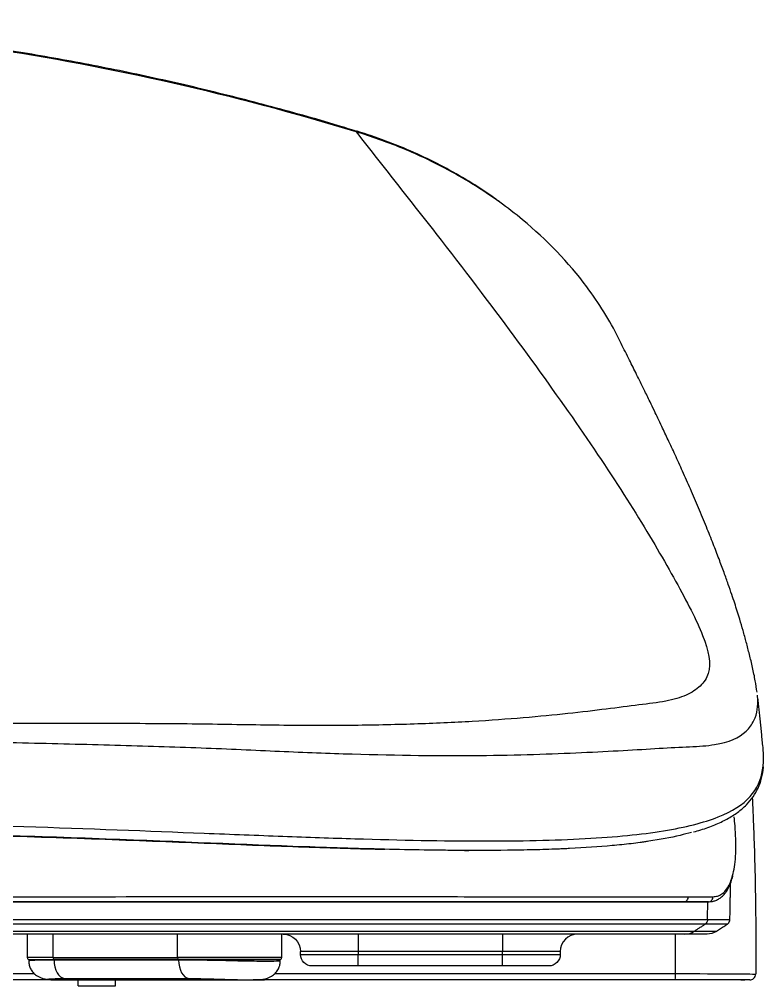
# Model space of a CAD drawing. Header units: millimetres. Extents: x 28 to 2974, y 8 to 3716.
# Drawn here: x 1260.6 to 1389.6, y 557.3 to 724.6 of the extents above; entities that cross this region are included whole.
import ezdxf

# ---------------------------------------------------------------- set-up
doc = ezdxf.new("R2010")
doc.units = ezdxf.units.MM
doc.layers.add('1LINE', color=7, linetype='CONTINUOUS')

msp = doc.modelspace()

# ---------------------------------------------------------------- linework, layer by layer
at = {"layer": '1LINE', "linetype": 'Continuous'}
for p, q in [((1337.8, 580.66), (1337.8, 580.66)), ((1338.04, 580.66), (1338.04, 580.66)), ((1355.99, 580.99), (1355.99, 580.99)), ((1379.91, 568.93), (1379.96, 571.73)), ((1262, 566.17), (1262, 562.11)), ((1266.5, 562.11), (1266.5, 566.17)), ((1288.06, 562.11), (1288.06, 566.17)), ((1306.16, 562.11), (1306.16, 566.17)), ((1319.38, 566.17), (1319.38, 563.17)), ((1344.38, 566.17), (1344.38, 563.17)), ((1379.81, 566.17), (1375.97, 566.17)), ((1319.38, 563.17), (1309.38, 563.17)), ((1309.38, 562.67), (1309.38, 563.17)), ((1309.38, 562.67), (1319.38, 562.67)), ((1344.38, 563.17), (1319.38, 563.17)), ((1319.38, 563.17), (1319.38, 562.67)), ((1319.38, 560.67), (1319.38, 562.67)), ((1319.38, 562.67), (1344.38, 562.67)), ((1354.38, 563.17), (1344.38, 563.17)), ((1344.38, 562.67), (1344.38, 563.17)), ((1344.38, 560.67), (1344.38, 562.67)), ((1344.38, 562.67), (1354.38, 562.67)), ((1354.38, 563.17), (1354.38, 562.67)), ((1266.5, 562.11), (1262, 562.11)), ((1262.3, 561.81), (1262.3, 561.54)), ((1262.3, 561.81), (1266.68, 561.81)), ((1262.3, 561.81), (1266.68, 561.81)), ((1266.5, 562.11), (1288.06, 562.11)), ((1266.68, 561.81), (1266.68, 561.69)), ((1266.68, 561.81), (1288.24, 561.81)), ((1288.24, 561.81), (1266.68, 561.81)), ((1288.24, 561.69), (1266.68, 561.69)), ((1306.16, 562.11), (1288.06, 562.11)), ((1288.24, 561.81), (1288.24, 561.69)), ((1288.24, 561.81), (1305.86, 561.81)), ((1305.86, 561.81), (1288.24, 561.81)), ((1305.86, 561.54), (1305.86, 561.81)), ((1319.38, 560.67), (1311.38, 560.67)), ((1344.38, 560.67), (1319.38, 560.67)), ((1352.38, 560.67), (1344.38, 560.67)), ((1388.23, 559.24), (1388.22, 559.24)), ((1267.08, 558.25), (1301.1, 558.25)), ((1268.49, 558.49), (1290.05, 558.49)), ((1270.82, 557.25), (1270.82, 558.24)), ((1270.82, 557.25), (1277.32, 557.25)), ((1277.32, 557.25), (1277.32, 558.24)), ((1303.06, 558.25), (1301.19, 558.25)), ((1303.06, 558.25), (1301.19, 558.25)), ((1303.03, 558.25), (1301.36, 558.25)), ((1301.36, 558.25), (1303.14, 558.25)), ((1301.84, 558.25), (1303.06, 558.25))]:
    msp.add_line(p, q, dxfattribs=at)
at = {"layer": '1LINE', "linetype": 'Continuous', "extrusion": (0, 0, -1)}
for centre, radius, start, end in [((-1306.38, 563.17), 3, 90, 180), ((-1379.82, 569.17), 3, 237.0923, 270.0011), ((-1311.38, 562.67), 2, 270, 0), ((-1352.38, 562.67), 2, 180, 270)]:
    msp.add_arc(centre, radius, start, end, dxfattribs=at)
at = {"layer": '1LINE', "linetype": 'Continuous'}
for centre, radius, start, end in [((1357.38, 563.17), 3, 90, 180), ((1262.3, 562.11), 0.3, 180, 270), ((1305.86, 562.11), 0.3, 270, 0)]:
    msp.add_arc(centre, radius, start, end, dxfattribs=at)
for centre, major_axis, ratio, start_param, end_param in [((1375.77, 572.58), (0, -0.8), 0.982624, 0, 1.669256), ((1380.04, 572.58), (0, -0.8), 0.9928, 0, 1.667447), ((1266.68, 562.11), (0, 0.3), 0.601815, 1.570796, 3.141593), ((1268.6, 561.69), (0, 3.2), 0.601815, 1.570796, 3.079985), ((1288.24, 562.11), (0, -0.3), 0.601815, 4.712389, 6.283185), ((1290.17, 561.69), (0, -3.2), 0.601815, 4.712389, 6.221577), ((1374.28, 559.24), (0, 1), 0.07448, 3.141593, 4.819141), ((1387.22, 559.24), (0, -1), 0.999408, 0, 1.57155), ((1386.19, 558.75), (0, 0.5), 0.998592, 3.141592, 3.537281)]:
    msp.add_ellipse(centre, major_axis=major_axis, ratio=ratio, start_param=start_param, end_param=end_param, dxfattribs=at)
for points, degree, knots in [([(1319.07, 705.18), (1317.98, 705.53), (1312.88, 707.12), (1303.71, 709.66), (1291.61, 712.73), (1279.51, 715.43), (1267.38, 717.78), (1255.21, 719.79), (1243, 721.45), (1230.82, 722.77), (1218.78, 723.71), (1206.7, 724.3), (1196.94, 724.57), (1191.1, 724.57), (1189.38, 724.56)], 3, [0, 0, 0, 0, 0.026069, 0.121761, 0.216642, 0.310582, 0.404369, 0.498186, 0.591779, 0.685045, 0.777462, 0.866949, 0.96066, 1, 1, 1, 1]), ([(1319.03, 705.08), (1298.01, 711.48), (1276.66, 716.34), (1233.26, 722.85), (1211.35, 724.46), (1189.38, 724.46)], 3, [0, 0, 0, 0, 0.5, 0.5, 1, 1, 1, 1]), ([(1319.03, 705.08), (1321.48, 701.93), (1323.93, 698.82), (1328.9, 692.51), (1331.36, 689.39), (1338.51, 680.19), (1343.01, 674.26), (1351.21, 663.11), (1354.96, 657.86), (1361.78, 647.95), (1364.81, 643.32), (1370.12, 634.77), (1372.4, 630.84), (1376.33, 623.75), (1377.99, 620.59), (1380.11, 615.2), (1380.55, 613), (1379.77, 610.47), (1379.26, 609.76), (1377.97, 608.52), (1377.17, 607.99), (1375.19, 607.12), (1374.02, 606.77), (1371.27, 606.24), (1369.7, 606.08), (1364.56, 605.42), (1360.48, 604.88), (1350.9, 603.85), (1345.42, 603.36), (1335.96, 602.81), (1332.59, 602.66), (1325.52, 602.43), (1321.8, 602.35), (1314.02, 602.28), (1309.94, 602.29), (1301.42, 602.38), (1297.01, 602.48), (1287.74, 602.59), (1282.86, 602.62), (1272.73, 602.66), (1267.46, 602.66), (1256.51, 602.65), (1250.83, 602.63), (1239.07, 602.58), (1232.99, 602.55), (1220.78, 602.5), (1214.6, 602.48), (1202.1, 602.44), (1195.82, 602.42), (1189.38, 602.42)], 3, [0, 0, 0, 0, 0.03125, 0.03125, 0.0625, 0.0625, 0.125, 0.125, 0.1875, 0.1875, 0.25, 0.25, 0.3125, 0.3125, 0.375, 0.375, 0.4375, 0.4375, 0.46875, 0.46875, 0.5, 0.5, 0.53125, 0.53125, 0.5625, 0.5625, 0.625, 0.625, 0.6875, 0.6875, 0.71875, 0.71875, 0.75, 0.75, 0.78125, 0.78125, 0.8125, 0.8125, 0.84375, 0.84375, 0.875, 0.875, 0.90625, 0.90625, 0.9375, 0.9375, 0.96875, 0.96875, 1, 1, 1, 1]), ([(1343.88, 692.92), (1340.83, 695.12), (1337.6, 697.11), (1331.85, 700.13), (1329.37, 701.29), (1324.28, 703.36), (1321.64, 704.29), (1319.03, 705.08)], 3, [0, 0, 0, 0, 0.408859, 0.408859, 0.70443, 0.70443, 1, 1, 1, 1]), ([(1343.83, 692.97), (1343.28, 693.39), (1341.4, 694.77), (1337.99, 696.91), (1333.6, 699.37), (1328.98, 701.58), (1324.17, 703.55), (1320.83, 704.68), (1319.12, 705.21), (1319.08, 705.22)], 3, [0, 0, 0, 0, 0.074733, 0.253784, 0.435417, 0.619735, 0.806696, 0.995606, 1, 1, 1, 1]), ([(1364.47, 669.35), (1362.94, 672.45), (1361.09, 675.42), (1355.79, 682.52), (1352.03, 686.4), (1346.57, 690.91), (1345.25, 691.94), (1343.88, 692.92)], 3, [0, 0, 0, 0, 0.339809, 0.339809, 0.844405, 0.844405, 1, 1, 1, 1]), ([(1388.48, 608.06), (1388.39, 608.72), (1388.18, 610.13), (1387.71, 612.34), (1387.16, 614.61), (1386.64, 616.64), (1386.09, 618.65), (1385.55, 620.47), (1385.06, 622.06), (1384.6, 623.51), (1384.09, 625.04), (1383.48, 626.79), (1382.75, 628.83), (1381.89, 631.16), (1380.87, 633.79), (1379.69, 636.74), (1378.38, 639.91), (1376.99, 643.14), (1375.63, 646.22), (1374.33, 649.08), (1373.12, 651.67), (1372.12, 653.79), (1371.33, 655.46), (1370.64, 656.89), (1369.85, 658.53), (1368.83, 660.62), (1367.64, 663.02), (1366.32, 665.68), (1365.27, 667.76), (1364.63, 669.03), (1364.47, 669.34)], 3, [0, 0, 0, 0, 0.047548, 0.101673, 0.154875, 0.207005, 0.254684, 0.29682, 0.326084, 0.352323, 0.380709, 0.412927, 0.448983, 0.488911, 0.530701, 0.57616, 0.624436, 0.669729, 0.71103, 0.748279, 0.781401, 0.810332, 0.828137, 0.843942, 0.863577, 0.889999, 0.923188, 0.954001, 0.988966, 1, 1, 1, 1]), ([(1189.38, 600.63), (1201.84, 600.39), (1214.13, 600.17), (1232.22, 599.86), (1238.24, 599.76), (1249.97, 599.54), (1255.67, 599.43), (1266.72, 599.19), (1272.06, 599.06), (1282.38, 598.77), (1287.38, 598.62), (1296.89, 598.26), (1301.4, 598.04), (1310.1, 597.65), (1314.29, 597.49), (1326.33, 597.14), (1333.7, 597.06), (1347.02, 597.18), (1352.88, 597.38), (1363.2, 597.85), (1367.66, 598.13), (1373.41, 598.46), (1375.17, 598.55), (1378.39, 598.68), (1379.85, 598.8), (1383.63, 599.41), (1385.4, 600.17), (1387.15, 601.87), (1387.59, 602.52), (1388.23, 603.78), (1388.42, 604.42), (1388.62, 605.7), (1388.64, 606.34), (1388.59, 607)], 3, [0, 0, 0, 0, 0.095703, 0.095703, 0.143555, 0.143555, 0.191406, 0.191406, 0.239258, 0.239258, 0.287109, 0.287109, 0.334961, 0.334961, 0.382812, 0.382812, 0.478515, 0.478515, 0.574218, 0.574218, 0.669922, 0.669922, 0.717773, 0.717773, 0.765625, 0.765625, 0.861328, 0.861328, 0.909179, 0.909179, 0.957031, 0.957031, 1, 1, 1, 1]), ([(1189.38, 586.01), (1201.89, 586.01), (1214.38, 585.89), (1238.73, 585.47), (1250.37, 585.16), (1272.54, 584.46), (1283.1, 584.04), (1297.43, 583.47), (1301.95, 583.29), (1310.64, 582.97), (1314.8, 582.82), (1326.79, 582.46), (1334.09, 582.32), (1347.39, 582.3), (1353.41, 582.42), (1363.95, 583), (1368.44, 583.44), (1376.08, 584.69), (1379.24, 585.48), (1384.2, 587.45), (1386.02, 588.61), (1388.52, 591.35), (1389.18, 592.92), (1389.49, 594.92), (1389.52, 595.18), (1389.54, 595.45)], 3, [0, 0, 0, 0, 0.098525, 0.098525, 0.197049, 0.197049, 0.295574, 0.295574, 0.344836, 0.344836, 0.394098, 0.394098, 0.492623, 0.492623, 0.591147, 0.591147, 0.689672, 0.689672, 0.788196, 0.788196, 0.886721, 0.886721, 0.985246, 0.985246, 1, 1, 1, 1]), ([(1377.46, 583.87), (1377.9, 583.99), (1379.23, 584.36), (1381.19, 585.09), (1383.33, 586.09), (1385.15, 587.23), (1386.67, 588.53), (1387.83, 589.94), (1388.72, 591.49), (1389.3, 593.2), (1389.58, 594.43), (1389.61, 595.11), (1389.62, 595.14)], 3, [0, 0, 0, 0, 0.053348, 0.168635, 0.285322, 0.402947, 0.519889, 0.63393, 0.748042, 0.868242, 0.993942, 1, 1, 1, 1]), ([(1388.32, 559.24), (1388.33, 561.31), (1388.33, 567.03), (1388.22, 576.07), (1387.97, 584.19), (1387.76, 588.67), (1387.7, 589.83)], 3, [0, 0, 0, 0, 0.202776, 0.559197, 0.885852, 1, 1, 1, 1]), ([(1380.83, 572.65), (1381.1, 572.68), (1381.64, 572.72), (1382.38, 573.1), (1383.05, 573.71), (1383.8, 574.86), (1384.51, 576.95), (1384.88, 580.39), (1384.77, 583.83), (1384.57, 585.97), (1384.51, 586.51)], 3, [0, 0, 0, 0, 0.091825, 0.18565, 0.281644, 0.380016, 0.559674, 0.759948, 0.940875, 1, 1, 1, 1]), ([(1338.04, 580.66), (1337.81, 580.67), (1337.52, 580.67), (1337, 580.67), (1336.73, 580.67), (1335.94, 580.68), (1335.41, 580.68), (1333.81, 580.7), (1332.72, 580.71), (1329.41, 580.76), (1327.14, 580.8), (1320.13, 580.97), (1315.18, 581.12), (1299.67, 581.67), (1288.5, 582.16), (1262.91, 583.11), (1248.69, 583.56), (1219.58, 584.18), (1204.66, 584.36), (1189.38, 584.36)], 3, [0, 0, 0, 0, 0.007813, 0.007813, 0.015625, 0.015625, 0.03125, 0.03125, 0.0625, 0.0625, 0.125, 0.125, 0.25, 0.25, 0.5, 0.5, 0.75, 0.75, 1, 1, 1, 1]), ([(1189.38, 584.32), (1197, 584.32), (1204.6, 584.28), (1219.69, 584.11), (1227.18, 583.98), (1248.97, 583.52), (1262.74, 583.08), (1281.94, 582.37), (1288.02, 582.13), (1299.46, 581.67), (1304.84, 581.46), (1314.87, 581.11), (1319.54, 580.97), (1323.98, 580.87)], 3, [0, 0, 0, 0, 0.143824, 0.143824, 0.287649, 0.287649, 0.575297, 0.575297, 0.719121, 0.719121, 0.862946, 0.862946, 1, 1, 1, 1]), ([(1377.14, 583.79), (1376.5, 583.61), (1375.83, 583.44), (1373.49, 582.89), (1371.69, 582.54), (1369.71, 582.25)], 3, [0, 0, 0, 0, 0.297502, 0.297502, 1, 1, 1, 1]), ([(1355.99, 580.99), (1355.7, 580.98), (1355.33, 580.96), (1354.66, 580.93), (1354.32, 580.92), (1353.29, 580.88), (1352.6, 580.85), (1350.49, 580.79), (1349.03, 580.75), (1344.55, 580.67), (1341.38, 580.65), (1338.04, 580.66)], 3, [0, 0, 0, 0, 0.0625, 0.0625, 0.125, 0.125, 0.25, 0.25, 0.5, 0.5, 1, 1, 1, 1]), ([(1369.71, 582.25), (1369.44, 582.21), (1369.22, 582.18), (1368.72, 582.11), (1368.47, 582.07), (1367.71, 581.97), (1367.19, 581.9), (1365.6, 581.72), (1364.5, 581.6), (1361.07, 581.29), (1358.62, 581.12), (1355.99, 580.99)], 3, [0, 0, 0, 0, 0.0625, 0.0625, 0.125, 0.125, 0.25, 0.25, 0.5, 0.5, 1, 1, 1, 1]), ([(1380.19, 571.79), (1380.44, 571.8), (1380.87, 571.85), (1381.39, 572.03), (1381.77, 572.22), (1382.08, 572.42), (1382.35, 572.63), (1382.63, 572.89), (1382.91, 573.2), (1383.17, 573.56), (1383.43, 573.98), (1383.72, 574.54), (1384, 575.26), (1384.2, 575.87), (1384.28, 576.24), (1384.29, 576.29)], 3, [0, 0, 0, 0, 0.13704, 0.238836, 0.305885, 0.359745, 0.415503, 0.474384, 0.540448, 0.612373, 0.67372, 0.756923, 0.869065, 0.985178, 1, 1, 1, 1]), ([(1189.38, 572.66), (1214.33, 572.65), (1239.29, 572.63), (1272.4, 572.66), (1282.62, 572.67), (1301.11, 572.69), (1309.44, 572.69), (1324.58, 572.68), (1331.45, 572.67), (1344.04, 572.66), (1349.7, 572.66), (1364.69, 572.66), (1372.03, 572.66), (1376.55, 572.65)], 3, [0, 0, 0, 0, 0.25, 0.25, 0.375, 0.375, 0.5, 0.5, 0.625, 0.625, 0.75, 0.75, 1, 1, 1, 1]), ([(1375.77, 571.78), (1368.89, 571.78), (1353.68, 571.78), (1346.15, 571.78), (1336.67, 571.78), (1326.78, 571.78), (1316.07, 571.78), (1303.93, 571.78), (1290.92, 571.78), (1283.77, 571.78), (1276.34, 571.78), (1268.86, 571.78), (1260.6, 571.78), (1252.44, 571.78), (1243.75, 571.78), (1235.03, 571.78), (1226.02, 571.78), (1207.97, 571.78), (1189.38, 571.78)], 2, [0, 0, 0, 0.25, 0.25, 0.375, 0.375, 0.5, 0.5, 0.625, 0.625, 0.6875, 0.6875, 0.75, 0.75, 0.8125, 0.8125, 0.875, 0.875, 1, 1, 1]), ([(1379.96, 571.73), (1379.96, 571.73), (1379.96, 571.73), (1379.55, 571.73), (1379.12, 571.73), (1378.21, 571.73), (1377.71, 571.73), (1376.63, 571.73), (1376.04, 571.73), (1374.76, 571.73), (1374.07, 571.73), (1372.58, 571.73), (1371.78, 571.73), (1370.09, 571.73), (1369.2, 571.73), (1366.36, 571.73), (1364.26, 571.73), (1359.67, 571.73), (1357.17, 571.73), (1351.76, 571.73), (1348.84, 571.73), (1344.94, 571.73), (1344.14, 571.73), (1342.53, 571.73), (1341.71, 571.73), (1339.23, 571.73), (1337.53, 571.73), (1334.04, 571.73), (1332.25, 571.73), (1328.59, 571.73), (1326.71, 571.73), (1320.96, 571.73), (1316.93, 571.73), (1310.53, 571.73), (1308.34, 571.73), (1304.94, 571.73), (1303.8, 571.73), (1301.46, 571.73), (1300.28, 571.73), (1294.31, 571.73), (1289.3, 571.73), (1281.39, 571.73), (1278.69, 571.73), (1274.52, 571.73), (1273.12, 571.73), (1270.26, 571.73), (1268.82, 571.73), (1265.89, 571.73), (1264.4, 571.73), (1262.15, 571.73), (1261.39, 571.73), (1259.87, 571.73), (1259.11, 571.73), (1255.29, 571.73), (1252.19, 571.73), (1245.94, 571.73), (1242.77, 571.73), (1236.38, 571.73), (1233.15, 571.73), (1226.62, 571.73), (1223.32, 571.73), (1218.31, 571.73), (1216.64, 571.73), (1214.11, 571.73), (1213.27, 571.73), (1211.57, 571.73), (1210.72, 571.73), (1206.47, 571.73), (1203.07, 571.73), (1196.24, 571.73), (1192.81, 571.73), (1189.38, 571.73)], 3, [0, 0, 0, 0, 0.000002, 0.000002, 0.031252, 0.031252, 0.062502, 0.062502, 0.093752, 0.093752, 0.125002, 0.125002, 0.156252, 0.156252, 0.187502, 0.187502, 0.250002, 0.250002, 0.312502, 0.312502, 0.375001, 0.375001, 0.390626, 0.390626, 0.406251, 0.406251, 0.437501, 0.437501, 0.468751, 0.468751, 0.500001, 0.500001, 0.562501, 0.562501, 0.593751, 0.593751, 0.609376, 0.609376, 0.625001, 0.625001, 0.687501, 0.687501, 0.718751, 0.718751, 0.734376, 0.734376, 0.750001, 0.750001, 0.765626, 0.765626, 0.773438, 0.773438, 0.781251, 0.781251, 0.8125, 0.8125, 0.84375, 0.84375, 0.875, 0.875, 0.90625, 0.90625, 0.921875, 0.921875, 0.929688, 0.929688, 0.9375, 0.9375, 0.96875, 0.96875, 1, 1, 1, 1]), ([(1189.38, 568.72), (1196.16, 568.72), (1202.9, 568.72), (1216.31, 568.72), (1222.97, 568.72), (1242.55, 568.72), (1255.16, 568.72), (1278.54, 568.72), (1289.16, 568.72), (1308.17, 568.72), (1316.66, 568.72), (1339.78, 568.72), (1352.38, 568.72), (1366.38, 568.72), (1370.23, 568.72), (1376.26, 568.72), (1378.28, 568.72), (1379.9, 568.72)], 3, [0, 0, 0, 0, 0.0625, 0.0625, 0.125, 0.125, 0.25, 0.25, 0.375, 0.375, 0.5, 0.5, 0.75, 0.75, 0.875, 0.875, 1, 1, 1, 1]), ([(1379.46, 567.91), (1377.84, 567.91), (1375.82, 567.91), (1369.81, 567.91), (1365.97, 567.91), (1352, 567.91), (1339.44, 567.91), (1316.37, 567.91), (1307.9, 567.91), (1288.94, 567.91), (1278.35, 567.91), (1255.03, 567.91), (1242.44, 567.91), (1222.91, 567.91), (1216.25, 567.91), (1202.88, 567.91), (1196.15, 567.91), (1189.38, 567.91)], 3, [0, 0, 0, 0, 0.125, 0.125, 0.25, 0.25, 0.5, 0.5, 0.625, 0.625, 0.75, 0.75, 0.875, 0.875, 0.9375, 0.9375, 1, 1, 1, 1]), ([(1383.29, 567.89), (1383.3, 567.89), (1383.36, 567.92), (1383.57, 568.09), (1383.75, 568.41), (1383.77, 568.63), (1383.76, 568.72)], 3, [0, 0, 0, 0, 0.06528, 0.434761, 0.780352, 1, 1, 1, 1]), ([(1189.38, 566.67), (1202.81, 566.67), (1216.11, 566.67), (1242, 566.67), (1254.49, 566.67), (1277.53, 566.67), (1287.99, 566.67), (1306.8, 566.67), (1315.15, 566.67), (1337.99, 566.67), (1350.43, 566.67), (1364.26, 566.67), (1368.05, 566.67), (1374.01, 566.67), (1376, 566.67), (1377.61, 566.67)], 3, [0, 0, 0, 0, 0.125, 0.125, 0.25, 0.25, 0.375, 0.375, 0.5, 0.5, 0.75, 0.75, 0.875, 0.875, 1, 1, 1, 1]), ([(1375.97, 566.17), (1374.37, 566.17), (1372.39, 566.17), (1366.49, 566.17), (1362.73, 566.17), (1349.04, 566.17), (1336.71, 566.17), (1314.09, 566.17), (1305.82, 566.17), (1287.19, 566.17), (1276.83, 566.17), (1253.99, 566.17), (1241.61, 566.17), (1215.91, 566.17), (1202.71, 566.17), (1189.38, 566.17)], 3, [0, 0, 0, 0, 0.125, 0.125, 0.25, 0.25, 0.5, 0.5, 0.625, 0.625, 0.75, 0.75, 0.875, 0.875, 1, 1, 1, 1]), ([(1266.68, 561.69), (1264.35, 561.69), (1262.81, 561.63), (1262.33, 561.56), (1262.3, 561.55), (1262.3, 561.54)], 3, [0, 0, 0, 0, 0.849075, 0.849075, 1, 1, 1, 1]), ([(1262.3, 561.54), (1262.3, 561.28), (1262.36, 560.79), (1262.62, 560.09), (1263.04, 559.48), (1263.84, 558.8), (1265.17, 558.34), (1266.39, 558.21), (1267.08, 558.25)], 3, [0, 0, 0, 0, 0.090871, 0.19168, 0.303462, 0.425885, 0.697998, 1, 1, 1, 1]), ([(1305.86, 561.53), (1305.86, 561.52), (1305.74, 561.5), (1305.15, 561.46), (1304.51, 561.45), (1302.79, 561.45), (1301.69, 561.46), (1299.21, 561.51), (1297.84, 561.54), (1293.53, 561.63), (1290.57, 561.69), (1288.24, 561.69)], 3, [0, 0, 0, 0, 0.114183, 0.114183, 0.291346, 0.291346, 0.46851, 0.46851, 0.645673, 0.645673, 1, 1, 1, 1]), ([(1301.1, 558.25), (1301.71, 558.21), (1302.83, 558.31), (1304.13, 558.68), (1304.98, 559.33), (1305.47, 559.95), (1305.79, 560.7), (1305.86, 561.25), (1305.86, 561.53)], 3, [0, 0, 0, 0, 0.286367, 0.547766, 0.670516, 0.787289, 0.897273, 1, 1, 1, 1]), ([(1374.35, 559.34), (1378.21, 559.34), (1381.86, 559.33), (1386.84, 559.29), (1388.23, 559.27), (1388.23, 559.24)], 3, [0, 0, 0, 0, 0.511228, 0.511228, 1, 1, 1, 1]), ([(1267.08, 558.25), (1267.08, 558.25), (1267.08, 558.25), (1266.44, 558.25), (1265.97, 558.26), (1265.43, 558.31), (1265.36, 558.34), (1265.75, 558.44), (1266.83, 558.49), (1268.49, 558.49)], 3, [0, 0, 0, 0, 0.001186, 0.001186, 0.25089, 0.25089, 0.500593, 0.500593, 1, 1, 1, 1]), ([(1290.05, 558.49), (1291.7, 558.49), (1293.81, 558.44), (1296.9, 558.34), (1297.89, 558.31), (1299.68, 558.26), (1300.47, 558.25), (1301.1, 558.25), (1301.1, 558.25), (1301.1, 558.25)], 3, [0, 0, 0, 0, 0.499407, 0.499407, 0.74911, 0.74911, 0.998814, 0.998814, 1, 1, 1, 1]), ([(1387.22, 558.24), (1387.35, 558.24), (1386.04, 558.24), (1381.29, 558.24), (1377.88, 558.24), (1374.28, 558.24)], 3, [0, 0, 0, 0, 0.5, 0.5, 1, 1, 1, 1]), ([(1385.68, 558.25), (1385.74, 558.25), (1385.79, 558.25), (1385.9, 558.25), (1385.95, 558.25), (1386.06, 558.25), (1386.12, 558.25), (1386.19, 558.25)], 3, [0, 0, 0, 0, 0.310304, 0.310304, 0.620609, 0.620609, 1, 1, 1, 1]), ([(1386.19, 558.25), (1386.19, 558.25), (1386.18, 558.25), (1386.16, 558.25), (1386.14, 558.25), (1386.08, 558.25), (1386.04, 558.25), (1385.96, 558.25), (1385.91, 558.25), (1385.8, 558.25), (1385.74, 558.25), (1385.69, 558.25)], 3, [0, 0, 0, 0, 0.168521, 0.168521, 0.376391, 0.376391, 0.58426, 0.58426, 0.79213, 0.79213, 1, 1, 1, 1]), ([(1386.19, 558.25), (1386.25, 558.25), (1386.32, 558.27), (1386.38, 558.29), (1386.38, 558.29)], 3, [0, 0, 0, 0, 0.954137, 1, 1, 1, 1])]:
    msp.add_open_spline(points, degree=degree, knots=knots, dxfattribs=at)
for points, degree in [([(1319.07, 705.2), (1319.07, 705.2), (1319.06, 705.16), (1319.03, 705.08)], 3), ([(1389.46, 598.85), (1389.07, 603.29), (1388.55, 607.53)], 2), ([(1388.59, 607), (1388.58, 607.17), (1388.57, 607.34), (1388.55, 607.51)], 3), ([(1389.54, 595.45), (1389.63, 596.53), (1389.59, 597.68), (1389.47, 598.89)], 3), ([(1337.8, 580.66), (1337.92, 580.66), (1338.04, 580.66), (1338.15, 580.66)], 3), ([(1338.15, 580.66), (1338.54, 580.66)], 1), ([(1383.78, 568.72), (1383.84, 571.86), (1383.89, 575.01)], 2), ([(1376.55, 572.65), (1378.35, 572.65), (1379.68, 572.64), (1380.83, 572.65)], 3), ([(1380.04, 571.78), (1378.89, 571.78), (1377.57, 571.78), (1375.77, 571.78)], 3), ([(1379.9, 568.72), (1379.91, 568.93)], 1), ([(1377.61, 566.67), (1379.46, 567.91)], 1), ([(1379.9, 568.72), (1379.9, 568.4), (1379.73, 568.09), (1379.46, 567.91)], 3), ([(1383.33, 567.91), (1383.33, 567.91), (1381.76, 567.91), (1379.46, 567.91)], 3), ([(1379.9, 568.72), (1382.21, 568.72), (1383.77, 568.73), (1383.77, 568.73)], 3), ([(1381.46, 566.67), (1382.4, 567.29), (1383.35, 567.92)], 2), ([(1374.35, 559.34), (1374.34, 561.62), (1374.33, 563.9), (1374.32, 566.17)], 3), ([(1375.97, 566.17), (1376.55, 566.17), (1377.13, 566.35), (1377.61, 566.67)], 3), ([(1377.61, 566.67), (1379.9, 566.67), (1381.46, 566.67), (1381.47, 566.67)], 3), ([(1259.27, 559.34), (1260.6, 559.34), (1261.93, 559.34), (1263.26, 559.34)], 3), ([(1304.95, 559.34), (1328.1, 559.34), (1351.24, 559.34), (1374.35, 559.34)], 3), ([(1266.89, 558.24), (1264.36, 558.24), (1261.83, 558.24), (1259.29, 558.24)], 3), ([(1374.28, 558.24), (1349.99, 558.24), (1325.69, 558.24), (1301.36, 558.24)], 3)]:
    msp.add_open_spline(points, degree=degree, dxfattribs=at)

doc.saveas('drawing.dxf')
